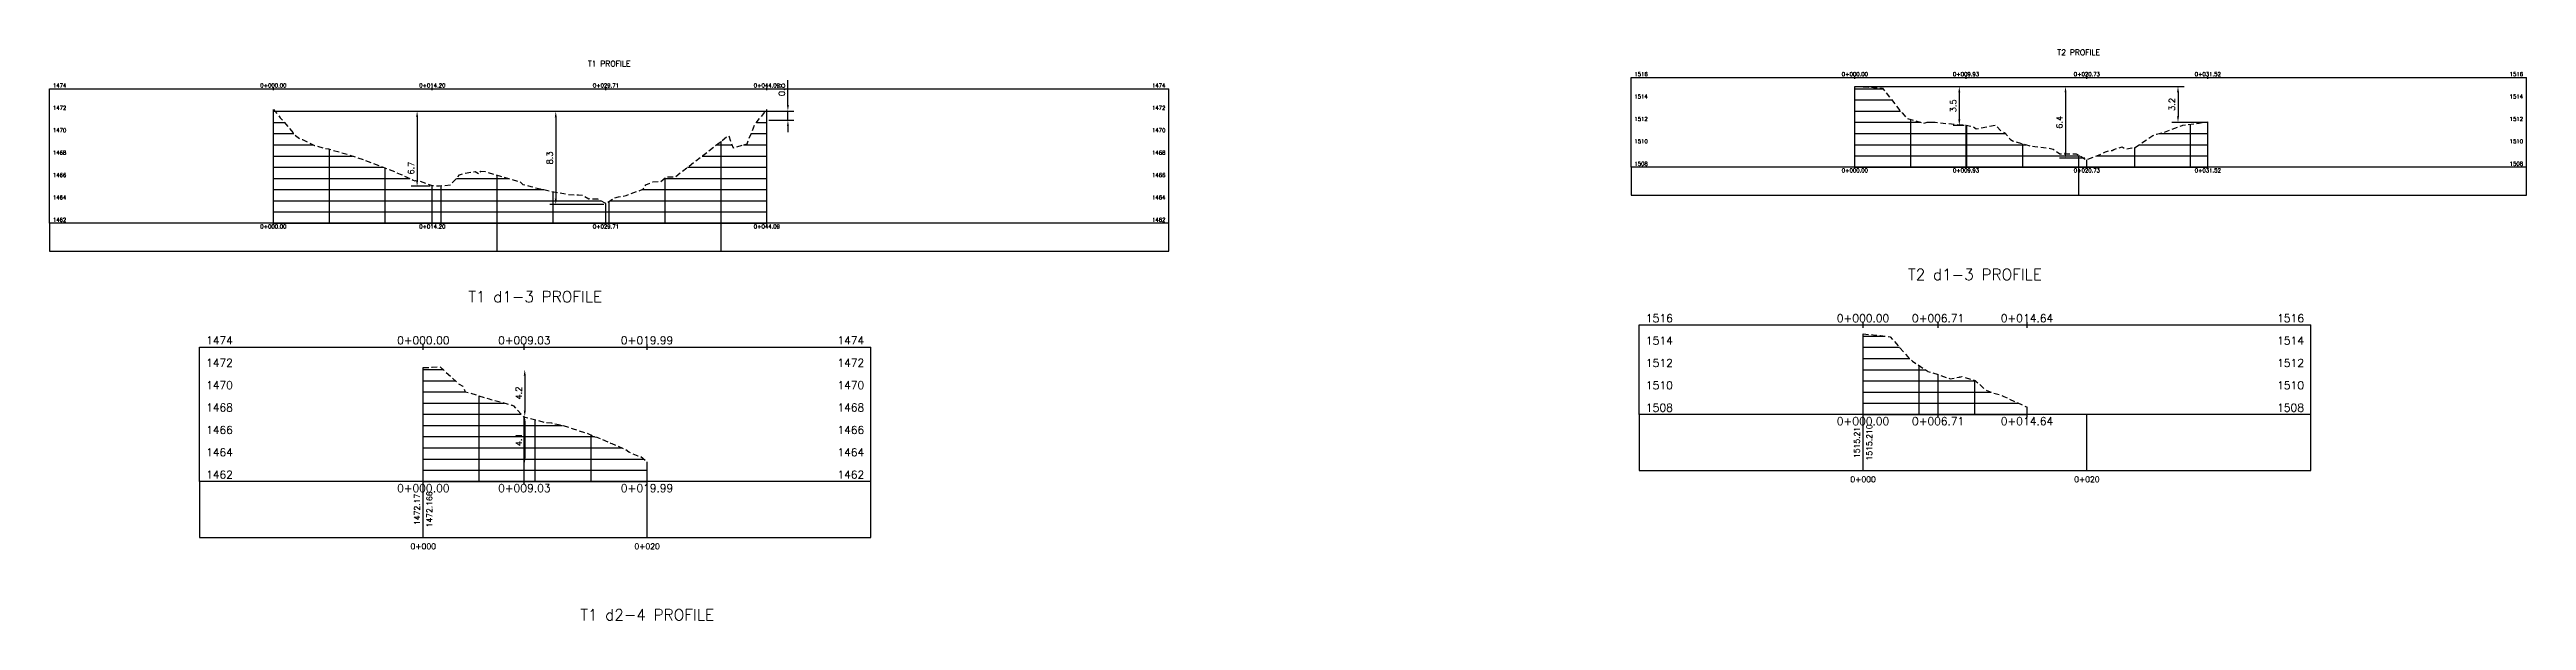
# Model space of a CAD drawing. Header units: metres. Extents: x 419533 to 423558, y 4805342 to 4807578.
# Drawn here: x 419619.9 to 419841.2, y 4805629.5 to 4805680.5 of the extents above; entities that cross this region are included whole.
import ezdxf

# ---------------------------------------------------------------- set-up
doc = ezdxf.new("R2010")
doc.units = ezdxf.units.M
doc.linetypes.add('DASHED', pattern=[0.75, 0.5, -0.25])
for name, color, linetype in [('_pieds', 253, 'Continuous'), ('C-ROAD-PROF', 1, 'DASHED'), ('C-ROAD-PROF-GRID-GEOM', 5, 'Continuous'), ('C-ROAD-PROF-GRID-MAJR', 8, 'Continuous'), ('C-ROAD-PROF-GRID-MINR', 8, 'Continuous'), ('C-ROAD-PROF-TEXT', 11, 'Continuous'), ('C-ROAD-PROF-TICK', 7, 'Continuous'), ('C-ROAD-PROF-TITL', 11, 'Continuous'), ('C-ROAD-PROF-TTLB', 5, 'Continuous')]:
    doc.layers.add(name, color=color, linetype=linetype)
doc.styles.get("Standard").update_dxf_attribs({"font": 'simplex.shx'})
doc.dimstyles.new('TFO75', dxfattribs={"dimscale": 3, "dimtxt": 0.18, "dimasz": 0.18, "dimexe": 0.18, "dimexo": 0.0625, "dimgap": 0.09, "dimtad": 1, "dimdec": 1, "dimzin": 0, "dimdsep": 46, "dimtxsty": 'Standard', "dimcen": 0.09, "dimse1": 1, "dimse2": 1, "dimclrd": 3, "dimclre": 3, "dimclrt": 1, "dimadec": 4, "dimazin": 0, "dimtfac": 1, "dimtdec": 1, "dimtmove": 0, "dimatfit": 3, "dimfxl": 1, "dimtolj": 1, "dimtzin": 0, "dimarcsym": 0})

# ---------------------------------------------------------------- blocks, each defined once
blk = doc.blocks.new('*D3')
at = {"color": 3, "lineweight": -2, "transparency": 16777216}
blk.add_line((419662.32, 4805651.39), (419662.32, 4805648.25), dxfattribs=at)
at = {"color": 3, "transparency": 16777216}
for points in [[(419662.23, 4805651.39), (419662.41, 4805651.39), (419662.32, 4805651.93)], [(419662.23, 4805648.25), (419662.41, 4805648.25), (419662.32, 4805647.71)]]:
    blk.add_solid(points, dxfattribs=at)
at = {"layer": 'Defpoints', "color": 0, "transparency": 16777216}
for p in [(419653.25, 4805651.93), (419662.28, 4805647.71), (419662.32, 4805647.71)]:
    blk.add_point(p, dxfattribs=at)
at = {"color": 1, "transparency": 16777216, "insert": (419661.78, 4805649.82), "char_height": 0.54, "attachment_point": 5, "rotation": 90}
blk.add_mtext('\\A1;4.2', dxfattribs=at)
blk = doc.blocks.new('*D4')
at = {"color": 3, "lineweight": -2, "transparency": 16777216}
blk.add_line((419662.32, 4805647.17), (419662.32, 4805644.13), dxfattribs=at)
at = {"color": 3, "transparency": 16777216}
for points in [[(419662.23, 4805647.17), (419662.41, 4805647.17), (419662.32, 4805647.71)], [(419662.23, 4805644.13), (419662.41, 4805644.13), (419662.32, 4805643.59)]]:
    blk.add_solid(points, dxfattribs=at)
at = {"layer": 'Defpoints', "color": 0, "transparency": 16777216}
for p in [(419662.28, 4805647.71), (419662.32, 4805643.59), (419673.25, 4805643.59)]:
    blk.add_point(p, dxfattribs=at)
at = {"color": 1, "transparency": 16777216, "insert": (419661.78, 4805645.65), "char_height": 0.54, "attachment_point": 5, "rotation": 90}
blk.add_mtext('\\A1;4.1', dxfattribs=at)
blk = doc.blocks.new('*D14')
at = {"color": 3, "lineweight": -2, "transparency": 16777216}
for p, q in [((419640.05, 4805675.02), (419653.24, 4805675.02)), ((419652.7, 4805674.48), (419652.7, 4805668.84)), ((419653.88, 4805668.3), (419652.16, 4805668.3))]:
    blk.add_line(p, q, dxfattribs=at)
at = {"color": 3, "transparency": 16777216}
for points in [[(419652.61, 4805674.48), (419652.79, 4805674.48), (419652.7, 4805675.02)], [(419652.61, 4805668.84), (419652.79, 4805668.84), (419652.7, 4805668.3)]]:
    blk.add_solid(points, dxfattribs=at)
at = {"layer": 'Defpoints', "color": 0, "transparency": 16777216}
for p in [(419639.86, 4805675.02), (419652.7, 4805668.3), (419654.06, 4805668.3)]:
    blk.add_point(p, dxfattribs=at)
at = {"color": 1, "transparency": 16777216, "insert": (419652.16, 4805669.92), "char_height": 0.54, "attachment_point": 5, "rotation": 90}
blk.add_mtext('\\A1;6.7', dxfattribs=at)
blk = doc.blocks.new('*D15')
at = {"color": 3, "lineweight": -2, "transparency": 16777216}
for p, q in [((419640.05, 4805675), (419665.63, 4805675)), ((419665.09, 4805674.46), (419665.09, 4805667.2)), ((419669.39, 4805666.66), (419664.55, 4805666.66))]:
    blk.add_line(p, q, dxfattribs=at)
at = {"color": 3, "transparency": 16777216}
for points in [[(419665, 4805674.46), (419665.18, 4805674.46), (419665.09, 4805675)], [(419665, 4805667.2), (419665.18, 4805667.2), (419665.09, 4805666.66)]]:
    blk.add_solid(points, dxfattribs=at)
at = {"layer": 'Defpoints', "color": 0, "transparency": 16777216}
for p in [(419639.86, 4805675), (419665.09, 4805666.66), (419669.57, 4805666.66)]:
    blk.add_point(p, dxfattribs=at)
at = {"color": 1, "transparency": 16777216, "insert": (419664.55, 4805670.83), "char_height": 0.54, "attachment_point": 5, "rotation": 90}
blk.add_mtext('\\A1;8.3', dxfattribs=at)
blk = doc.blocks.new('*D16')
at = {"color": 3, "lineweight": -2, "transparency": 16777216}
for p, q in [((419781.35, 4805677.22), (419791.03, 4805677.22)), ((419790.49, 4805676.68), (419790.49, 4805674.28)), ((419790.91, 4805673.74), (419789.95, 4805673.74))]:
    blk.add_line(p, q, dxfattribs=at)
at = {"color": 3, "transparency": 16777216}
for points in [[(419790.4, 4805676.68), (419790.58, 4805676.68), (419790.49, 4805677.22)], [(419790.4, 4805674.28), (419790.58, 4805674.28), (419790.49, 4805673.74)]]:
    blk.add_solid(points, dxfattribs=at)
at = {"layer": 'Defpoints', "color": 0, "transparency": 16777216}
for p in [(419781.16, 4805677.22), (419790.49, 4805673.74), (419791.09, 4805673.74)]:
    blk.add_point(p, dxfattribs=at)
at = {"color": 1, "transparency": 16777216, "insert": (419789.95, 4805675.48), "char_height": 0.54, "attachment_point": 5, "rotation": 90}
blk.add_mtext('\\A1;3.5', dxfattribs=at)
blk = doc.blocks.new('*D17')
at = {"color": 3, "lineweight": -2, "transparency": 16777216}
for p, q in [((419781.35, 4805677.22), (419800.52, 4805677.22)), ((419799.98, 4805676.68), (419799.98, 4805671.34)), ((419801.7, 4805670.8), (419799.44, 4805670.8))]:
    blk.add_line(p, q, dxfattribs=at)
at = {"color": 3, "transparency": 16777216}
for points in [[(419799.89, 4805676.68), (419800.07, 4805676.68), (419799.98, 4805677.22)], [(419799.89, 4805671.34), (419800.07, 4805671.34), (419799.98, 4805670.8)]]:
    blk.add_solid(points, dxfattribs=at)
at = {"layer": 'Defpoints', "color": 0, "transparency": 16777216}
for p in [(419781.16, 4805677.22), (419799.98, 4805670.8), (419801.89, 4805670.8)]:
    blk.add_point(p, dxfattribs=at)
at = {"color": 1, "transparency": 16777216, "insert": (419799.44, 4805674.01), "char_height": 0.54, "attachment_point": 5, "rotation": 90}
blk.add_mtext('\\A1;6.4', dxfattribs=at)
blk = doc.blocks.new('*D18')
at = {"color": 3, "lineweight": -2, "transparency": 16777216}
for p, q in [((419781.35, 4805677.22), (419810.57, 4805677.22)), ((419810.03, 4805676.68), (419810.03, 4805674.54)), ((419812.5, 4805674), (419809.49, 4805674))]:
    blk.add_line(p, q, dxfattribs=at)
at = {"color": 3, "transparency": 16777216}
for points in [[(419809.94, 4805676.68), (419810.12, 4805676.68), (419810.03, 4805677.22)], [(419809.94, 4805674.54), (419810.12, 4805674.54), (419810.03, 4805674)]]:
    blk.add_solid(points, dxfattribs=at)
at = {"layer": 'Defpoints', "color": 0, "transparency": 16777216}
for p in [(419781.16, 4805677.22), (419810.03, 4805674), (419812.69, 4805674)]:
    blk.add_point(p, dxfattribs=at)
at = {"color": 1, "transparency": 16777216, "insert": (419809.49, 4805675.61), "char_height": 0.54, "attachment_point": 5, "rotation": 90}
blk.add_mtext('\\A1;3.2', dxfattribs=at)
blk = doc.blocks.new('*D70')
at = {"layer": '_pieds', "color": 3, "lineweight": -2, "transparency": 16777216}
for p, q in [((419685.83, 4805675.56), (419685.83, 4805677.77)), ((419640.05, 4805675.02), (419686.37, 4805675.02)), ((419684.14, 4805674.21), (419686.37, 4805674.21)), ((419685.83, 4805674.21), (419685.83, 4805675.02)), ((419685.83, 4805673.67), (419685.83, 4805673.13))]:
    blk.add_line(p, q, dxfattribs=at)
at = {"layer": '_pieds', "color": 3, "transparency": 16777216}
for points in [[(419685.74, 4805675.56), (419685.92, 4805675.56), (419685.83, 4805675.02)], [(419685.74, 4805673.67), (419685.92, 4805673.67), (419685.83, 4805674.21)]]:
    blk.add_solid(points, dxfattribs=at)
at = {"layer": 'Defpoints', "color": 0, "transparency": 16777216}
for p in [(419639.86, 4805675.02), (419683.95, 4805674.21), (419685.83, 4805675.02)]:
    blk.add_point(p, dxfattribs=at)
at = {"layer": '_pieds', "color": 1, "transparency": 16777216, "insert": (419685.29, 4805676.93), "char_height": 0.54, "attachment_point": 5, "rotation": 90}
blk.add_mtext('\\A1;0.8', dxfattribs=at)
blk = doc.blocks.new('leg_extensions_profiles_1')
at = {"layer": 'C-ROAD-PROF', "color": 1, "linetype": 'DASHED', "lineweight": -3, "flags": 128}
for points in [[(419781.16, 4805677.22), (419782.5, 4805677.16), (419782.82, 4805677.13), (419782.9, 4805677.13), (419783.31, 4805677.08), (419783.63, 4805677.05), (419785.26, 4805674.98), (419785.41, 4805674.84), (419785.81, 4805674.37), (419787.3, 4805673.94), (419787.64, 4805674.03), (419788.32, 4805674.01), (419791.09, 4805673.75), (419791.55, 4805673.67), (419791.7, 4805673.64), (419792.01, 4805673.43), (419793.73, 4805673.77), (419794.18, 4805673.27), (419794.57, 4805673.06), (419795.02, 4805672.5), (419795.23, 4805672.35), (419795.35, 4805672.34), (419796.69, 4805671.94), (419796.91, 4805671.88), (419796.92, 4805671.89), (419797.25, 4805671.84), (419798.64, 4805671.68), (419798.89, 4805671.61), (419799.46, 4805671.21), (419800.94, 4805671.19), (419801.81, 4805670.69), (419801.89, 4805670.67), (419802.93, 4805671.08), (419803.56, 4805671.38), (419803.98, 4805671.51), (419804.14, 4805671.5), (419804.29, 4805671.59), (419805.04, 4805671.83), (419805.36, 4805671.62), (419805.91, 4805671.72), (419806.19, 4805671.77), (419807.79, 4805672.83), (419808.1, 4805672.96), (419808.74, 4805673.1), (419810.39, 4805673.74), (419810.46, 4805673.75), (419811.48, 4805673.88), (419811.92, 4805673.95), (419812.69, 4805674.05)], [(419639.86, 4805675.17), (419640.48, 4805674.42), (419641.83, 4805672.84), (419642.21, 4805672.57), (419642.45, 4805672.47), (419643.53, 4805671.95), (419644.31, 4805671.72), (419644.79, 4805671.63), (419644.87, 4805671.61), (419646.48, 4805671.15), (419647.91, 4805670.67), (419650.11, 4805669.84), (419651.18, 4805669.39), (419652.36, 4805668.85), (419652.51, 4805668.79), (419652.56, 4805668.8), (419652.9, 4805668.77), (419654.04, 4805668.37), (419654.06, 4805668.36), (419654.71, 4805668.34), (419655.68, 4805668.42), (419656.5, 4805669.32), (419656.77, 4805669.43), (419657.89, 4805669.62), (419658.21, 4805669.4), (419658.4, 4805669.64), (419658.77, 4805669.61), (419661.88, 4805668.71), (419662.15, 4805668.45), (419662.86, 4805668.28), (419663.69, 4805668.07), (419664.38, 4805667.91), (419666.23, 4805667.56), (419667.13, 4805667.52), (419667.49, 4805667.49), (419668.05, 4805667.17), (419668.15, 4805667.2), (419668.82, 4805667.17), (419669.57, 4805666.76), (419669.67, 4805666.82), (419670.21, 4805667.18), (419670.34, 4805667.24), (419670.69, 4805667.36), (419671.37, 4805667.47), (419671.58, 4805667.56), (419672.88, 4805668.03), (419673.13, 4805668.43), (419673.49, 4805668.57), (419673.75, 4805668.69), (419674.46, 4805668.72), (419674.95, 4805669.13), (419675.79, 4805669.15), (419676.38, 4805669.64), (419678.24, 4805671.06), (419680.53, 4805672.84), (419680.93, 4805671.72), (419680.94, 4805671.72), (419680.95, 4805671.73), (419682.18, 4805672.09), (419682.86, 4805673.79), (419683.95, 4805675.15)]]:
    blk.add_lwpolyline(points, dxfattribs=at)
at = {"layer": 'C-ROAD-PROF-GRID-GEOM', "color": 5, "linetype": 'Continuous', "lineweight": -3}
for p, q in [((419781.16, 4805670.01), (419781.16, 4805677.22)), ((419639.86, 4805665), (419639.86, 4805675.17)), ((419683.95, 4805665), (419683.95, 4805675.15)), ((419812.69, 4805670.01), (419812.69, 4805674.05)), ((419791.09, 4805670.01), (419791.09, 4805673.75)), ((419801.89, 4805670.01), (419801.89, 4805670.67)), ((419654.06, 4805665), (419654.06, 4805668.36)), ((419669.57, 4805665), (419669.57, 4805666.76))]:
    blk.add_line(p, q, dxfattribs=at)
at = {"layer": 'C-ROAD-PROF-GRID-MAJR', "color": 8, "linetype": 'Continuous', "lineweight": -3}
for p, q in [((419781.16, 4805670.01), (419781.16, 4805677.22)), ((419639.86, 4805665), (419639.86, 4805675.17)), ((419639.86, 4805675), (419640, 4805675)), ((419683.84, 4805675), (419683.95, 4805675)), ((419781.16, 4805676.01), (419784.45, 4805676.01)), ((419781.16, 4805674.01), (419787.04, 4805674.01)), ((419787.59, 4805674.01), (419788.13, 4805674.01)), ((419812.43, 4805674.01), (419812.69, 4805674.01)), ((419639.86, 4805673), (419641.69, 4805673)), ((419679.86, 4805665), (419679.86, 4805672.32)), ((419682.55, 4805673), (419683.95, 4805673)), ((419781.16, 4805672.01), (419796.43, 4805672.01)), ((419806.56, 4805672.01), (419812.69, 4805672.01)), ((419639.86, 4805671), (419646.92, 4805671)), ((419678.16, 4805671), (419683.95, 4805671)), ((419781.16, 4805670.01), (419812.69, 4805670.01)), ((419801.16, 4805670.01), (419801.16, 4805671.06)), ((419639.86, 4805669), (419652.03, 4805669)), ((419656.21, 4805669), (419660.86, 4805669)), ((419659.86, 4805665), (419659.86, 4805669.29)), ((419674.8, 4805669), (419683.95, 4805669)), ((419639.86, 4805667), (419669.12, 4805667)), ((419669.94, 4805667), (419683.95, 4805667)), ((419639.86, 4805665), (419683.95, 4805665))]:
    blk.add_line(p, q, dxfattribs=at)
at = {"layer": 'C-ROAD-PROF-GRID-MINR', "color": 8, "linetype": 'Continuous', "lineweight": -3}
for p, q in [((419781.16, 4805677.01), (419783.66, 4805677.01)), ((419639.86, 4805674), (419640.84, 4805674)), ((419683.04, 4805674), (419683.95, 4805674)), ((419781.16, 4805675.01), (419785.23, 4805675.01)), ((419786.16, 4805670.01), (419786.16, 4805674.26)), ((419639.86, 4805672), (419643.42, 4805672)), ((419679.45, 4805672), (419680.82, 4805672)), ((419681.87, 4805672), (419683.95, 4805672)), ((419781.16, 4805673.01), (419794.61, 4805673.01)), ((419791.16, 4805670.01), (419791.16, 4805673.74)), ((419796.16, 4805670.01), (419796.16, 4805672.09)), ((419806.16, 4805670.01), (419806.16, 4805671.76)), ((419808.34, 4805673.01), (419812.69, 4805673.01)), ((419811.16, 4805670.01), (419811.16, 4805673.84)), ((419639.86, 4805670), (419649.67, 4805670)), ((419644.86, 4805665), (419644.86, 4805671.61)), ((419649.86, 4805665), (419649.86, 4805669.93)), ((419676.86, 4805670), (419683.95, 4805670)), ((419781.16, 4805671.01), (419801.25, 4805671.01)), ((419802.76, 4805671.01), (419812.69, 4805671.01)), ((419639.86, 4805668), (419663.98, 4805668)), ((419654.86, 4805665), (419654.86, 4805668.35)), ((419664.86, 4805665), (419664.86, 4805667.82)), ((419672.8, 4805668), (419683.95, 4805668)), ((419674.86, 4805665), (419674.86, 4805669.05)), ((419639.86, 4805666), (419683.95, 4805666)), ((419669.86, 4805665), (419669.86, 4805666.94))]:
    blk.add_line(p, q, dxfattribs=at)
at = {"layer": 'C-ROAD-PROF-TEXT', "color": 11, "linetype": 'Continuous', "lineweight": -3}
for p, q in [((419639.86, 4805676.88), (419639.86, 4805677.13)), ((419654.06, 4805676.88), (419654.06, 4805677.13)), ((419669.57, 4805676.88), (419669.57, 4805677.13)), ((419683.95, 4805676.88), (419683.95, 4805677.13)), ((419781.16, 4805677.89), (419781.16, 4805678.14)), ((419791.09, 4805677.89), (419791.09, 4805678.14)), ((419801.89, 4805677.89), (419801.89, 4805678.14)), ((419812.69, 4805677.89), (419812.69, 4805678.14)), ((419781.16, 4805669.89), (419781.16, 4805670.14)), ((419791.09, 4805669.89), (419791.09, 4805670.14)), ((419801.89, 4805669.89), (419801.89, 4805670.14)), ((419812.69, 4805669.89), (419812.69, 4805670.14)), ((419639.86, 4805664.88), (419639.86, 4805665.13)), ((419654.06, 4805664.88), (419654.06, 4805665.13)), ((419669.57, 4805664.88), (419669.57, 4805665.13)), ((419683.95, 4805664.88), (419683.95, 4805665.13))]:
    blk.add_line(p, q, dxfattribs=at)
at = {"layer": 'C-ROAD-PROF-TICK', "color": 7, "linetype": 'Continuous', "lineweight": -3}
for p, q in [((419801.16, 4805667.51), (419801.16, 4805670.01)), ((419659.86, 4805662.5), (419659.86, 4805665)), ((419679.86, 4805662.5), (419679.86, 4805665))]:
    blk.add_line(p, q, dxfattribs=at)
at = {"layer": 'C-ROAD-PROF-TTLB', "color": 5, "linetype": 'Continuous', "lineweight": -3}
for p, q in [((419619.86, 4805665), (419619.86, 4805677)), ((419619.86, 4805677), (419719.86, 4805677)), ((419719.86, 4805665), (419719.86, 4805677)), ((419761.16, 4805670.01), (419761.16, 4805678.01)), ((419761.16, 4805678.01), (419841.16, 4805678.01)), ((419841.16, 4805670.01), (419841.16, 4805678.01))]:
    blk.add_line(p, q, dxfattribs=at)
for points in [[(419761.16, 4805667.51), (419841.16, 4805667.51), (419841.16, 4805670.01), (419761.16, 4805670.01)], [(419619.86, 4805662.5), (419719.86, 4805662.5), (419719.86, 4805665), (419619.86, 4805665)]]:
    blk.add_3dface(points, dxfattribs=at)
at = {"layer": 'C-ROAD-PROF-TEXT', "color": 11, "linetype": 'Continuous', "lineweight": -3, "char_height": 0.35}
for s, insert, attachment_point in [('1516', (419762.66, 4805678.31), 6), ('0+000.00', (419781.16, 4805678.14), 8), ('0+009.93', (419791.09, 4805678.14), 8), ('0+020.73', (419801.89, 4805678.14), 8), ('0+031.52', (419812.69, 4805678.14), 8), ('{\\C256;1516}', (419839.66, 4805678.31), 4), ('1474', (419621.36, 4805677.3), 6), ('0+000.00', (419639.86, 4805677.13), 8), ('0+014.20', (419654.06, 4805677.13), 8), ('0+029.71', (419669.57, 4805677.13), 8), ('0+044.09', (419683.95, 4805677.13), 8), ('{\\C256;1474}', (419718.36, 4805677.3), 4), ('1514', (419762.66, 4805676.31), 6), ('{\\C256;1514}', (419839.66, 4805676.31), 4), ('1472', (419621.36, 4805675.3), 6), ('{\\C256;1472}', (419718.36, 4805675.3), 4), ('1512', (419762.66, 4805674.31), 6), ('{\\C256;1512}', (419839.66, 4805674.31), 4), ('1470', (419621.36, 4805673.3), 6), ('{\\C256;1470}', (419718.36, 4805673.3), 4), ('1510', (419762.66, 4805672.31), 6), ('{\\C256;1510}', (419839.66, 4805672.31), 4), ('1468', (419621.36, 4805671.3), 6), ('1466', (419621.36, 4805669.3), 6), ('{\\C256;1468}', (419718.36, 4805671.3), 4), ('{\\C256;1466}', (419718.36, 4805669.3), 4), ('1508', (419762.66, 4805670.31), 6), ('0+000.00', (419781.16, 4805669.89), 2), ('0+009.93', (419791.09, 4805669.89), 2), ('0+020.73', (419801.89, 4805669.89), 2), ('0+031.52', (419812.69, 4805669.89), 2), ('{\\C256;1508}', (419839.66, 4805670.31), 4), ('1464', (419621.36, 4805667.3), 6), ('{\\C256;1464}', (419718.36, 4805667.3), 4), ('1462', (419621.36, 4805665.3), 6), ('{\\C256;1462}', (419718.36, 4805665.3), 4), ('0+000.00', (419639.86, 4805664.88), 2), ('0+014.20', (419654.06, 4805664.88), 2), ('0+029.71', (419669.57, 4805664.88), 2), ('0+044.09', (419683.95, 4805664.88), 2)]:
    blk.add_mtext(s, dxfattribs=dict(at, insert=insert, attachment_point=attachment_point))
at = {"layer": 'C-ROAD-PROF-TITL', "color": 11, "linetype": 'Continuous', "lineweight": -3, "char_height": 0.5, "attachment_point": 8}
for s, insert in [('T2 PROFILE', (419801.16, 4805680.01)), ('T1 PROFILE', (419669.86, 4805679))]:
    blk.add_mtext(s, dxfattribs=dict(at, insert=insert))
for base, p1, p2, picture, middle in [((419790.49, 4805673.74), (419781.16, 4805677.22), (419791.09, 4805673.74), '*D16', (419789.95, 4805675.48)), ((419799.98, 4805670.8), (419781.16, 4805677.22), (419801.89, 4805670.8), '*D17', (419799.44, 4805674.01)), ((419810.03, 4805674), (419781.16, 4805677.22), (419812.69, 4805674), '*D18', (419809.49, 4805675.61)), ((419665.09, 4805666.66), (419639.86, 4805675), (419669.57, 4805666.66), '*D15', (419664.55, 4805670.83))]:
    dim = blk.add_linear_dim(base=base, p1=p1, p2=p2, angle=90, dimstyle='TFO75')
    dim.commit()
    dim.dimension.update_dxf_attribs({"geometry": picture, "text_midpoint": middle})
dim = blk.add_linear_dim(base=(419652.7, 4805668.3), p1=(419639.86, 4805675.02), p2=(419654.06, 4805668.3), angle=90, dimstyle='TFO75')
dim.commit()
dim.dimension.update_dxf_attribs({"geometry": '*D14', "text_midpoint": (419652.7, 4805669.92), "dimtype": 128})
at = {"layer": '_pieds'}
dim = blk.add_linear_dim(base=(419685.83, 4805675.02), p1=(419683.95, 4805674.21), p2=(419639.86, 4805675.02), angle=90, dimstyle='TFO75', dxfattribs=at)
dim.commit()
dim.dimension.update_dxf_attribs({"geometry": '*D70', "text_midpoint": (419685.29, 4805676.93)})

msp = doc.modelspace()

# ---------------------------------------------------------------- linework, layer by layer
at = {"layer": 'C-ROAD-PROF', "color": 1, "linetype": 'DASHED', "lineweight": -3, "flags": 128}
for points in [[(419781.89, 4805655.12), (419782.97, 4805655.01), (419783.45, 4805654.97), (419784.05, 4805654.87), (419784.32, 4805654.84), (419785.9, 4805653.06), (419786.15, 4805652.82), (419786.31, 4805652.68), (419787.62, 4805651.8), (419787.69, 4805651.75), (419788.6, 4805651.48), (419789.66, 4805651.1), (419790.45, 4805651.24), (419790.48, 4805651.25), (419790.51, 4805651.26), (419790.53, 4805651.25), (419790.71, 4805651.29), (419791.9, 4805650.96), (419792, 4805650.87), (419792.79, 4805650.13), (419793.25, 4805649.92), (419794.1, 4805649.67), (419794.46, 4805649.53), (419796.54, 4805648.57)], [(419653.25, 4805652.1), (419654.04, 4805652.13), (419654.76, 4805652.17), (419656.45, 4805650.62), (419656.8, 4805650.45), (419657, 4805649.94), (419657.31, 4805649.87), (419659.13, 4805649.3), (419659.28, 4805649.25), (419659.41, 4805649.22), (419660.32, 4805648.98), (419661.12, 4805648.75), (419661.2, 4805648.73), (419661.31, 4805648.68), (419662.23, 4805647.67), (419662.27, 4805647.71), (419662.28, 4805647.7), (419662.28, 4805647.71), (419662.28, 4805647.71), (419662.33, 4805647.68), (419662.36, 4805647.67), (419664.19, 4805647.19), (419664.71, 4805647.15), (419665.76, 4805646.92), (419666.64, 4805646.62), (419667.95, 4805646.21), (419668.51, 4805645.94), (419668.76, 4805645.89), (419669.93, 4805645.4), (419669.98, 4805645.36), (419670.09, 4805645.32), (419671.33, 4805644.78), (419671.61, 4805644.56), (419672.42, 4805644.22), (419672.63, 4805644.18), (419673.25, 4805643.69)]]:
    msp.add_lwpolyline(points, dxfattribs=at)
at = {"layer": 'C-ROAD-PROF-GRID-GEOM', "color": 5, "linetype": 'Continuous', "lineweight": -3}
for p, q in [((419781.89, 4805647.91), (419781.89, 4805655.12)), ((419653.25, 4805641.93), (419653.25, 4805652.1)), ((419788.6, 4805647.91), (419788.6, 4805651.48)), ((419662.28, 4805641.93), (419662.28, 4805647.71)), ((419796.54, 4805647.91), (419796.54, 4805648.57)), ((419673.25, 4805641.93), (419673.25, 4805643.69))]:
    msp.add_line(p, q, dxfattribs=at)
at = {"layer": 'C-ROAD-PROF-GRID-MAJR', "color": 8, "linetype": 'Continuous', "lineweight": -3}
for p, q in [((419781.89, 4805647.91), (419781.89, 4805655.12)), ((419653.25, 4805641.93), (419653.25, 4805652.1)), ((419653.25, 4805651.93), (419655.02, 4805651.93)), ((419781.89, 4805653.91), (419785.15, 4805653.91)), ((419781.89, 4805651.91), (419787.46, 4805651.91)), ((419653.25, 4805649.93), (419657.03, 4805649.93)), ((419781.89, 4805649.91), (419793.31, 4805649.91)), ((419653.25, 4805647.93), (419661.99, 4805647.93)), ((419781.89, 4805647.91), (419796.54, 4805647.91)), ((419653.25, 4805645.93), (419668.56, 4805645.93)), ((419653.25, 4805643.93), (419672.94, 4805643.93)), ((419653.25, 4805641.93), (419673.25, 4805641.93))]:
    msp.add_line(p, q, dxfattribs=at)
at = {"layer": 'C-ROAD-PROF-GRID-MINR', "color": 8, "linetype": 'Continuous', "lineweight": -3}
for p, q in [((419781.89, 4805654.91), (419783.84, 4805654.91)), ((419781.89, 4805652.91), (419786.06, 4805652.91)), ((419786.89, 4805647.91), (419786.89, 4805652.29)), ((419653.25, 4805650.93), (419656.11, 4805650.93)), ((419658.25, 4805641.93), (419658.25, 4805649.58)), ((419781.89, 4805650.91), (419791.96, 4805650.91)), ((419791.89, 4805647.91), (419791.89, 4805650.96)), ((419653.25, 4805648.93), (419660.48, 4805648.93)), ((419663.25, 4805641.93), (419663.25, 4805647.44)), ((419781.89, 4805648.91), (419795.8, 4805648.91)), ((419653.25, 4805646.93), (419665.68, 4805646.93)), ((419668.25, 4805641.93), (419668.25, 4805646.06)), ((419653.25, 4805644.93), (419670.98, 4805644.93)), ((419653.25, 4805642.93), (419673.25, 4805642.93))]:
    msp.add_line(p, q, dxfattribs=at)
at = {"layer": 'C-ROAD-PROF-TEXT', "color": 11, "linetype": 'Continuous', "lineweight": -3}
for p, q in [((419653.25, 4805653.68), (419653.25, 4805654.18)), ((419662.28, 4805653.68), (419662.28, 4805654.18)), ((419673.25, 4805653.68), (419673.25, 4805654.18)), ((419781.89, 4805655.66), (419781.89, 4805656.16)), ((419788.6, 4805655.66), (419788.6, 4805656.16)), ((419796.54, 4805655.66), (419796.54, 4805656.16)), ((419781.89, 4805647.66), (419781.89, 4805648.16)), ((419788.6, 4805647.66), (419788.6, 4805648.16)), ((419796.54, 4805647.66), (419796.54, 4805648.16)), ((419653.25, 4805641.68), (419653.25, 4805642.18)), ((419662.28, 4805641.68), (419662.28, 4805642.18)), ((419673.25, 4805641.68), (419673.25, 4805642.18))]:
    msp.add_line(p, q, dxfattribs=at)
at = {"layer": 'C-ROAD-PROF-TICK', "color": 7, "linetype": 'Continuous', "lineweight": -3}
for p, q in [((419781.89, 4805642.91), (419781.89, 4805647.91)), ((419801.89, 4805642.91), (419801.89, 4805647.91)), ((419653.25, 4805636.93), (419653.25, 4805641.93)), ((419673.25, 4805636.93), (419673.25, 4805641.93))]:
    msp.add_line(p, q, dxfattribs=at)
at = {"layer": 'C-ROAD-PROF-TTLB', "color": 5, "linetype": 'Continuous', "lineweight": -3}
for p, q in [((419761.89, 4805647.91), (419761.89, 4805655.91)), ((419761.89, 4805655.91), (419821.89, 4805655.91)), ((419821.89, 4805647.91), (419821.89, 4805655.91)), ((419633.25, 4805641.93), (419633.25, 4805653.93)), ((419633.25, 4805653.93), (419693.25, 4805653.93)), ((419693.25, 4805641.93), (419693.25, 4805653.93))]:
    msp.add_line(p, q, dxfattribs=at)
for points in [[(419761.89, 4805642.91), (419821.89, 4805642.91), (419821.89, 4805647.91), (419761.89, 4805647.91)], [(419633.25, 4805636.93), (419693.25, 4805636.93), (419693.25, 4805641.93), (419633.25, 4805641.93)]]:
    msp.add_3dface(points, dxfattribs=at)

# ---------------------------------------------------------------- block references
msp.add_blockref('leg_extensions_profiles_1', (0, 0))

# ---------------------------------------------------------------- texts
at = {"layer": 'C-ROAD-PROF-TEXT', "color": 11, "linetype": 'Continuous', "lineweight": -3}
for s, insert, char_height, attachment_point in [('1516', (419764.89, 4805656.51), 0.7, 6), ('0+000.00', (419781.89, 4805656.16), 0.7, 8), ('0+006.71', (419788.6, 4805656.16), 0.7, 8), ('0+014.64', (419796.54, 4805656.16), 0.7, 8), ('{\\C256;1516}', (419818.89, 4805656.51), 0.7, 4), ('1474', (419636.25, 4805654.53), 0.7, 6), ('0+000.00', (419653.25, 4805654.18), 0.7, 8), ('0+009.03', (419662.28, 4805654.18), 0.7, 8), ('0+019.99', (419673.25, 4805654.18), 0.7, 8), ('{\\C256;1474}', (419690.25, 4805654.53), 0.7, 4), ('1514', (419764.89, 4805654.51), 0.7, 6), ('{\\C256;1514}', (419818.89, 4805654.51), 0.7, 4), ('1472', (419636.25, 4805652.53), 0.7, 6), ('{\\C256;1472}', (419690.25, 4805652.53), 0.7, 4), ('1512', (419764.89, 4805652.51), 0.7, 6), ('{\\C256;1512}', (419818.89, 4805652.51), 0.7, 4), ('1470', (419636.25, 4805650.53), 0.7, 6), ('{\\C256;1470}', (419690.25, 4805650.53), 0.7, 4), ('1510', (419764.89, 4805650.51), 0.7, 6), ('{\\C256;1510}', (419818.89, 4805650.51), 0.7, 4), ('1468', (419636.25, 4805648.53), 0.7, 6), ('{\\C256;1468}', (419690.25, 4805648.53), 0.7, 4), ('1508', (419764.89, 4805648.51), 0.7, 6), ('0+000.00', (419781.89, 4805647.66), 0.7, 2), ('0+006.71', (419788.6, 4805647.66), 0.7, 2), ('0+014.64', (419796.54, 4805647.66), 0.7, 2), ('{\\C256;1508}', (419818.89, 4805648.51), 0.7, 4), ('1466', (419636.25, 4805646.53), 0.7, 6), ('{\\C256;1466}', (419690.25, 4805646.53), 0.7, 4), ('1464', (419636.25, 4805644.53), 0.7, 6), ('1462', (419636.25, 4805642.53), 0.7, 6), ('{\\C256;1464}', (419690.25, 4805644.53), 0.7, 4), ('{\\C256;1462}', (419690.25, 4805642.53), 0.7, 4), ('0+000.00', (419653.25, 4805641.68), 0.7, 2), ('0+009.03', (419662.28, 4805641.68), 0.7, 2), ('0+019.99', (419673.25, 4805641.68), 0.7, 2), ('0+000', (419781.89, 4805642.36), 0.5, 2), ('0+020', (419801.89, 4805642.36), 0.5, 2), ('0+000', (419653.25, 4805636.38), 0.5, 2), ('0+020', (419673.25, 4805636.38), 0.5, 2)]:
    msp.add_mtext(s, dxfattribs=dict(at, insert=insert, char_height=char_height, attachment_point=attachment_point))
at = {"layer": 'C-ROAD-PROF-TEXT', "color": 11, "linetype": 'Continuous', "lineweight": -3, "char_height": 0.5, "rotation": 90}
for s, insert, attachment_point in [('1515.21', (419781.59, 4805645.41), 8), ('1515.210', (419782.19, 4805645.41), 2), ('1472.17', (419652.95, 4805639.43), 8), ('1472.166', (419653.55, 4805639.43), 2)]:
    msp.add_mtext(s, dxfattribs=dict(at, insert=insert, attachment_point=attachment_point))
at = {"layer": 'C-ROAD-PROF-TITL', "color": 11, "linetype": 'Continuous', "lineweight": -3, "char_height": 1, "attachment_point": 8}
for s, insert in [('T2 d1-3 PROFILE', (419791.89, 4805659.91)), ('T1 d1-3 PROFILE', (419663.25, 4805657.93)), ('T1 d2-4 PROFILE', (419673.25, 4805629.51))]:
    msp.add_mtext(s, dxfattribs=dict(at, insert=insert))

# ---------------------------------------------------------------- dimensions: what is measured, and where the dimension line sits
dim = msp.add_linear_dim(base=(419662.32, 4805647.71), p1=(419653.25, 4805651.93), p2=(419662.28, 4805647.71), angle=90, dimstyle='TFO75')
dim.commit()
dim.dimension.update_dxf_attribs({"geometry": '*D3', "text_midpoint": (419661.78, 4805649.82)})
dim = msp.add_linear_dim(base=(419662.32, 4805643.59), p1=(419662.28, 4805647.71), p2=(419673.25, 4805643.59), angle=90, dimstyle='TFO75', override={"dimtmove": 1})
dim.commit()
dim.dimension.update_dxf_attribs({"geometry": '*D4', "text_midpoint": (419661.78, 4805645.65)})

doc.saveas('drawing.dxf')
